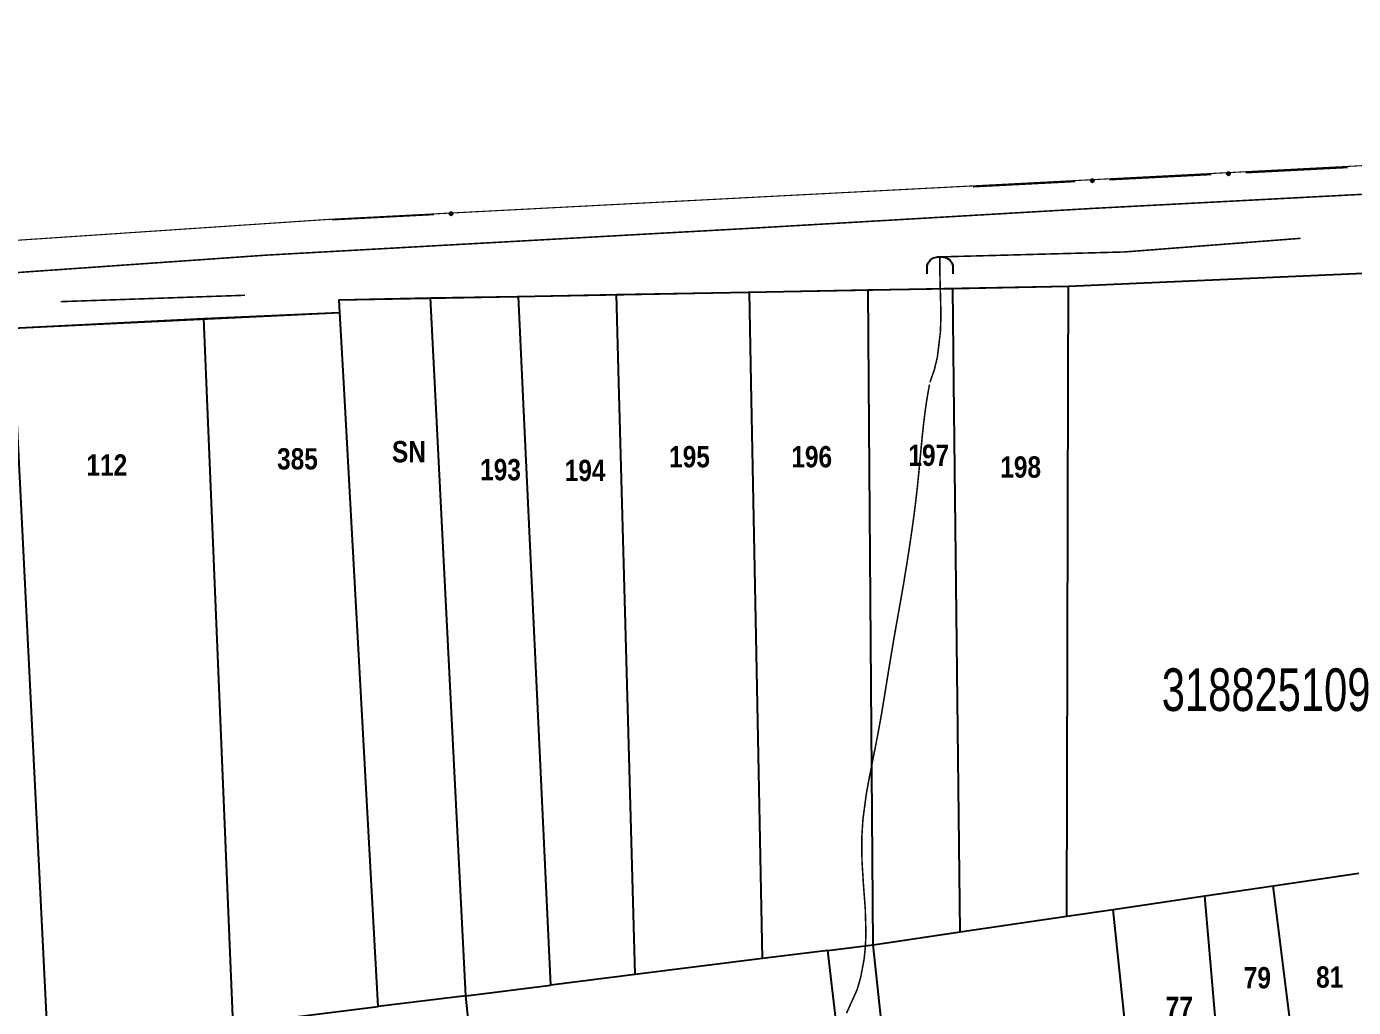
# Model space of a CAD drawing. Extents: x 203591 to 208218, y 4854879 to 4857795.
# Drawn here: x 204651.7 to 204807.3, y 4855949.7 to 4856064.8 of the extents above; entities that cross this region are included whole.
import ezdxf
from ezdxf.enums import TextEntityAlignment as Align

# ---------------------------------------------------------------- set-up
doc = ezdxf.new("R2010")
doc.units = 0
doc.header["$LTSCALE"] = 1.5
doc.header["$MEASUREMENT"] = 0
doc.linetypes.add('TRACO_05', pattern=[11, 7, -1, 0.5, -1, 0.5, -1])
for name, color, linetype in [('CD-MALHA-LOTES', 40, 'CONTINUOUS'), ('CD_TXT_QUADRA', 7, 'CONTINUOUS'), ('HD-CURSO-PERENE', 170, 'CONTINUOUS'), ('HD-VALAS-DRENOS', 170, 'CONTINUOUS'), ('LM-LIM-SETOR-FISCAL', 7, 'CONTINUOUS'), ('RU-QUADRAS', 210, 'CONTINUOUS'), ('SV-EIXO-ROD-ESTR', 7, 'CONTINUOUS'), ('SV-EST-MUNIC-PAV', 20, 'CONTINUOUS'), ('SV-PONTE-BUEIRO', 249, 'CONTINUOUS'), ('Th_NmrPorta', 7, 'CONTINUOUS')]:
    doc.layers.add(name, color=color, linetype=linetype)
doc.styles.add('ARIAL', font='ARIAL.TTF')
doc.styles.get("Standard").update_dxf_attribs({"font": 'swisscbo.ttf'})
doc.linetypes.add('Limite', pattern='A,20,-3,[130,ltypeshp.shx,S=6.35,R=0,X=0,Y=0],-3,20', length=46)

# ---------------------------------------------------------------- blocks, each defined once
blk = doc.blocks.new('COD119', base_point=(204758.78, 4856037.73))
at = {"layer": 'SV-PONTE-BUEIRO'}
blk.add_lwpolyline([(204757.27, 4856035.73), (204757.27, 4856036.563333), (204757.27, 4856036.688333), (204757.395833, 4856037.021667), (204757.6475, 4856037.396667), (204758.025, 4856037.605), (204758.528333, 4856037.73), (204759.031667, 4856037.73), (204759.535, 4856037.605), (204759.9125, 4856037.396667), (204760.164167, 4856037.021667), (204760.29, 4856036.688333), (204760.29, 4856036.563333), (204760.29, 4856035.73)], dxfattribs=at)

msp = doc.modelspace()

# ---------------------------------------------------------------- linework, layer by layer
at = {"layer": 'CD-MALHA-LOTES', "linetype": 'Continuous', "flags": 128}
for points in [[(204773.85, 4856034.29), (204811.13, 4856035.93), (204812.98, 4856034.23), (204817.29, 4856034.54), (204818.82, 4856036.49), (204820.96, 4856036.82)], [(204720.82, 4856033.31), (204736.44, 4856033.6)], [(204736.44, 4856033.6), (204750.34, 4856033.86)], [(204736.64, 4856023), (204736.44, 4856033.6)], [(204750.34, 4856033.86), (204760.27, 4856034.04)], [(204750.42, 4856023), (204750.34, 4856033.86)], [(204760.27, 4856034.04), (204773.85, 4856034.29)], [(204760.4, 4856023), (204760.27, 4856034.04)], [(204773.82, 4856023), (204773.85, 4856034.29)], [(204688.33, 4856032.71), (204699.04, 4856032.91)], [(204688.4, 4856031.22), (204688.33, 4856032.71)], [(204699.04, 4856032.91), (204709.34, 4856033.1)], [(204699.54, 4856023), (204699.04, 4856032.91)], [(204709.34, 4856033.1), (204720.82, 4856033.31)], [(204709.81, 4856023), (204709.34, 4856033.1)], [(204721.1, 4856023), (204720.82, 4856033.31)], [(204650.01, 4856029.37), (204672.44, 4856030.52)], [(204672.44, 4856030.52), (204688.4, 4856031.22)], [(204672.75, 4856023), (204672.44, 4856030.52)], [(204688.85, 4856023), (204688.4, 4856031.22)], [(204654.19, 4855944.94), (204650.33, 4856023)], [(204675.88, 4855947.65), (204672.75, 4856023)], [(204692.88, 4855949.78), (204688.85, 4856023)], [(204703.18, 4855951.06), (204699.54, 4856023)], [(204713.13, 4855952.31), (204709.81, 4856023)], [(204723.02, 4855953.54), (204721.1, 4856023)], [(204737.94, 4855955.41), (204736.64, 4856023)], [(204750.94, 4855957.03), (204750.42, 4856023)], [(204761.14, 4855958.54), (204760.4, 4856023)], [(204773.63, 4855960.383928), (204773.82, 4856023)], [(204797.83, 4855963.96), (204807.9, 4855965.44)], [(204789.84, 4855962.78), (204797.83, 4855963.96)], [(204801.72, 4855933.02), (204797.83, 4855963.96)], [(204779.08, 4855961.19), (204789.84, 4855962.78)], [(204792.49, 4855931.81), (204789.84, 4855962.78)], [(204761.14, 4855958.54), (204773.63, 4855960.383928)], [(204773.63, 4855960.383928), (204779.08, 4855961.19)], [(204782.28, 4855930.47), (204779.08, 4855961.19)], [(204750.94, 4855957.03), (204761.14, 4855958.54)], [(204745.62, 4855956.37), (204737.94, 4855955.41)], [(204745.62, 4855956.37), (204750.94, 4855957.03)], [(204746.61, 4855948.01), (204745.62, 4855956.37)], [(204754.17, 4855926.77), (204750.94, 4855957.03)], [(204737.94, 4855955.41), (204723.02, 4855953.54)], [(204723.02, 4855953.54), (204713.13, 4855952.31)], [(204703.18, 4855951.06), (204692.88, 4855949.78)], [(204703.18, 4855951.06), (204713.13, 4855952.31)], [(204707.08, 4855913.31), (204703.18, 4855951.06)], [(204676.93, 4855947.78), (204692.88, 4855949.78)]]:
    msp.add_lwpolyline(points, dxfattribs=at)
at = {"layer": 'HD-CURSO-PERENE', "const_width": 0.18, "flags": 128}
for points in [[(204757.59, 4856023.01), (204758.099134, 4856024.457733), (204758.457665, 4856025.920909), (204758.817948, 4856028.883581), (204758.867627, 4856030.414657), (204758.860262, 4856031.914689), (204758.821662, 4856033.417597), (204758.752275, 4856035.932123), (204758.75, 4856037.64)], [(204747.82, 4855949.02), (204749.05029, 4855951.757609), (204749.471748, 4855953.208333), (204749.874019, 4855955.344207), (204750.026129, 4855956.839583), (204750.089281, 4855958.340657), (204750.010982, 4855961.218004), (204749.786445, 4855964.209364), (204749.631671, 4855966.780676), (204749.596856, 4855968.282953), (204749.614892, 4855969.784177), (204749.73, 4855971.7), (204750.124516, 4855974.672866), (204750.389066, 4855976.151086), (204750.851895, 4855978.512214), (204751.433322, 4855981.45469), (204751.806137, 4855983.495852), (204752.058399, 4855984.974508), (204752.301592, 4855986.454918), (204752.718555, 4855989.041062), (204752.959311, 4855990.521623), (204753.36, 4855992.91), (204753.882612, 4855995.864115), (204754.146538, 4855997.340753), (204754.48, 4855999.25), (204754.964125, 4856002.210583), (204755.191737, 4856003.693298), (204755.514379, 4856005.904895), (204755.717755, 4856007.39131), (204755.907454, 4856008.879355), (204756.12, 4856010.73), (204756.411493, 4856013.715145), (204756.549568, 4856015.208856), (204756.694175, 4856016.70243), (204756.860721, 4856018.252464), (204757.04627, 4856019.741867), (204757.265869, 4856021.225982), (204757.54, 4856022.76)]]:
    msp.add_lwpolyline(points, dxfattribs=at)
at = {"layer": 'HD-VALAS-DRENOS', "linetype": 'TRACO_05', "const_width": 0.18, "flags": 128}
for points in [[(204801.06, 4856039.91), (204780.41, 4856038.31), (204758.78, 4856037.73)], [(204655.65, 4856032.48), (204677.29, 4856033.23)]]:
    msp.add_lwpolyline(points, dxfattribs=at)
at = {"layer": 'LM-LIM-SETOR-FISCAL', "linetype": 'Limite', "ltscale": 0.1, "const_width": 0.13, "flags": 128}
msp.add_lwpolyline([(205796.415, 4856248.315), (205682.51, 4856182.65), (205659.3, 4856170.51), (205621.44, 4856158.01), (205507.35, 4856123.37), (205407.36, 4856092.31), (205394.74, 4856089.5), (205362.25, 4856082.61), (205354.69, 4856080.34), (205337.55, 4856076.77), (205289.87, 4856073.56), (205229.36, 4856070.3), (205219.27, 4856069.56), (205147.92, 4856065.7), (205113.32, 4856064.4), (205090.92, 4856063.16), (205009.9, 4856058.92), (204851.88, 4856050.7), (204687.08, 4856042.13), (204637.14, 4856038.78), (204603.03, 4856036.66), (204553.89, 4856035.32), (204520.66, 4856035.13), (204502.57, 4856037.61), (204484.57, 4856041.23), (204412.67, 4856060.75), (204330.68, 4856083.79), (204299.16, 4856093.11), (204270.41, 4856101.78), (204253.26, 4856107.22), (204244.69, 4856110.17), (204218.41, 4856111.79), (204202.69, 4856112.17), (204189.55, 4856111.98), (204142.89, 4856109.12), (204035.38, 4856102.27), (203993.42, 4856098.93), (203985.94, 4856098.57), (203969, 4856097.51), (203907.01, 4856092.75), (203828.45, 4856087.6), (203806.83, 4856085.89), (203745.43, 4856081.58), (203724.99, 4856080.15), (203677.22, 4856076.56), (203633.71, 4856071.22), (203591.04, 4856063.51), (203660.37, 4856023.03), (203705.27, 4855996.41), (203743.77, 4855973.31), (203818.31, 4855928.72), (203887.09, 4855887.86), (203952.66, 4855848.85), (204025, 4855805.96), (204088.2, 4855766.95), (204107.49, 4855755.62), (204177.8, 4855715.26), (204283.05, 4855651.55), (204316.3, 4855629.3), (204344.05, 4855608.74), (204359.413431, 4855596.133587), (204366.73, 4855590.13), (204395.58, 4855561.78), (204414.87, 4855540.12), (204436.53, 4855514.57), (204458.95, 4855485.04), (204486.36, 4855444.86), (204505.82, 4855416.26), (204534.16, 4855377.59), (204568.85, 4855328.27), (204604.98, 4855276.24), (204637.1, 4855229.79), (204661.77, 4855193.9), (204679.77, 4855167.91), (204703.32, 4855133.45), (204736.81, 4855084.64), (204752.67, 4855062.31), (204783.23, 4855019.37), (204803.12, 4854991.18), (204834.249649, 4854948.199642), (204845.64, 4854959.83), (204876.75, 4854964.71), (204914.35, 4854970.84), (204996.87, 4854983.31), (205090.66, 4854997.71), (205105.98, 4854999.94), (205187.94, 4855012.05), (205245.94, 4855021.11), (205272.68, 4855025.85), (205289.82, 4855028.52), (205353.63, 4855038.1), (205379.87, 4855044.32), (205380.17, 4855053.59), (205399.55, 4855054.95), (205426.54, 4855056.03), (205437.99, 4855056.62), (205499.63, 4855060.67), (205539.31, 4855063.19), (205567.09, 4855064.98), (205582.41, 4855066.09), (205635.91, 4855070), (205692.95, 4855073.42), (205739.37, 4855076.32), (205755.85, 4855076.88), (205779.09, 4855078.91), (205796.39, 4855080.33), (205832.27, 4855082.2), (205855.36, 4855083.58), (205884.96, 4855084.97), (205904.85, 4855085.43), (205945.85, 4855088.06), (205975.45, 4855089.94), (205990.04, 4855090.61), (206010.45, 4855091.62), (206021.42, 4855091.93), (206022.38, 4855094.63), (206023.19, 4855099.07), (206023.73, 4855105.32), (206023.73, 4855114.57), (206023.61, 4855122.77), (206023.73, 4855128.91), (206023.31, 4855148.74), (206059.09, 4855155.08), (206090.43, 4855139.24), (206138.56, 4855111.07), (206178.75, 4855088.19), (206206.79, 4855072.52), (206222.46, 4855062.86), (206230.38, 4855057.64), (206237.19, 4855052.51), (206245.02, 4855046.96), (206277.61, 4855028.92), (206315.11, 4855009.06), (206322.43, 4855004.94), (206334.61, 4854998.15), (206344.05, 4854991.94), (206370.01, 4854978.16), (206377.13, 4854974.52), (206383.62, 4854970.88), (206391.86, 4854965.97), (206400.96, 4854960.99), (206409.67, 4854956.24), (206418.06, 4854951.81), (206428.03, 4854946.58), (206436.74, 4854941.99), (206446.39, 4854936.45), (206454.94, 4854931.86), (206463.33, 4854927.27), (206473.94, 4854921.41), (206483.44, 4854916.66), (206493.49, 4854911.28), (206502.2, 4854906.53), (206509.16, 4854902.73), (206517.55, 4854899.17), (206528.48, 4854896), (206549.69, 4854889.67), (206564.41, 4854883.97), (206567.2, 4854879.08), (206570.83, 4854883.26), (206576.05, 4854891.17), (206582.86, 4854902.57), (206588.24, 4854910.17), (206594.1, 4854919.67), (206601.38, 4854929.09), (206611.99, 4854937.95), (206625.76, 4854949.98), (206640.32, 4854965.18), (206646.34, 4854973.73), (206650.93, 4854980.7), (206656.31, 4854989.4), (206659.8, 4854993.84), (206666.37, 4855000.56), (206674.91, 4855008.32), (206682.51, 4855016.24), (206687.1, 4855021.3), (206689.8, 4855026.21), (206695.97, 4855035.87), (206702.46, 4855046.95), (206709.74, 4855060.01), (206715.44, 4855068.88), (206721.77, 4855075.21), (206727.79, 4855082.65), (206732.22, 4855088.66), (206736.5, 4855097.05), (206739.58, 4855106.79), (206740.85, 4855116.29), (206741.17, 4855125.63), (206741.64, 4855134.02), (206741.17, 4855142.09), (206742.12, 4855150.72), (206742.75, 4855160.06), (206742.43, 4855173.36), (206743.07, 4855183.81), (206745.76, 4855192.36), (206748.45, 4855197.74), (206758.11, 4855205.5), (206768.24, 4855208.82), (206775.2, 4855210.56), (206778.84, 4855212.3), (206783.44, 4855216.26), (206786.6, 4855221.64), (206789.29, 4855225.29), (206792.14, 4855229.4), (206795.63, 4855232.73), (206801.01, 4855234.47), (206808.45, 4855236.21), (206816.52, 4855237.63), (206822.22, 4855240.17), (206827.6, 4855242.54), (206831.4, 4855244.28), (206836.63, 4855244.44), (206839.95, 4855243.97), (206842.19, 4855243.65), (206845.62, 4855240.46), (206849.62, 4855235.99), (206854.58, 4855232.12), (206859.64, 4855229.78), (206864.76, 4855227.39), (206870.2, 4855225.04), (206874.73, 4855222.3), (206878.92, 4855219.29), (206882.98, 4855215.83), (206887.98, 4855212.7), (206893.95, 4855209.85), (206900.29, 4855207.85), (206907.15, 4855206.19), (206913.73, 4855205.04), (206920.81, 4855203.6), (206927.56, 4855201.94), (206933.6, 4855200.48), (206939.89, 4855199.17), (206945.67, 4855197.5), (206951.88, 4855196.77), (206955.646692, 4855197.169441), (206957.306662, 4855197.34315), (206961.862616, 4855199.664984), (206966.527907, 4855198.429918), (206972.051755, 4855197.762708), (206977.408644, 4855196.392723), (206983.226231, 4855195.866614), (206988.517313, 4855195.575902), (206994.381656, 4855194.986132), (206999.439545, 4855194.39722), (207005.614593, 4855193.621657), (207012.363297, 4855193.601324), (207017.572169, 4855195.36525), (207023.03395, 4855199.405412), (207027.732957, 4855202.047994), (207032.274552, 4855204.906141), (207036.833943, 4855207.976499), (207041.709791, 4855210.664404), (207047.645836, 4855212.460922), (207053.627362, 4855214.050921), (207060.025663, 4855216.416757), (207065.622577, 4855219.182648), (207071.297192, 4855222.28006), (207076.000549, 4855226.442043), (207079.81713, 4855231.025691), (207081.103271, 4855236.760794), (207082.59759, 4855241.307754), (207088.023389, 4855243.939561), (207090.578395, 4855249.590665), (207089.808985, 4855256.17649), (207088.296416, 4855261.394437), (207091.682817, 4855264.782116), (207096.437455, 4855266.14688), (207101.10609, 4855269.633922), (207105.023599, 4855274.180832), (207109.741577, 4855275.556417), (207115.560457, 4855275.105675), (207120.834136, 4855274.222138), (207125.843848, 4855273.366924), (207131.736831, 4855271.630579), (207137.125757, 4855270.101991), (207140.28442, 4855270.079902), (207149.515925, 4855272.920652), (207159.750695, 4855279.150512), (207168.205506, 4855287.160332), (207178.440276, 4855293.835183), (207190.455007, 4855299.175063), (207198.909818, 4855306.294903), (207210.479558, 4855312.524764), (207226.054209, 4855320.312089), (207238.95892, 4855331.88183), (207248.7487, 4855350.571411), (207250.973651, 4855379.940753), (207256.758521, 4855404.860194), (207263.433371, 4855423.994765), (207271.888182, 4855446.689256), (207282.567942, 4855472.943668), (207294.805168, 4855494.970674), (207326.84445, 4855524.340016), (207365.558582, 4855558.159258), (207387.072345, 4855586.866424), (207407.157013, 4855615.155159), (207422.962295, 4855638.924947), (207434.532036, 4855666.069339), (207438.091956, 4855689.65381), (207436.311996, 4855734.152813), (207437.646966, 4855776.64936), (207435.867006, 4855804.683732), (207437.201976, 4855838.502973), (207442.986846, 4855862.087445), (207450.106687, 4855888.786846), (207460.341457, 4855908.811397), (207484.893222, 4855935.842551), (207514.888754, 4855951.474025), (207555.868566, 4855955.698748), (207618.394465, 4855944.291996), (207657.684388, 4855935.842551), (207679.230475, 4855930.772883), (207701.081061, 4855927.500978), (207727.335472, 4855933.285849), (207757.594794, 4855943.075629), (207797.198906, 4855948.41551), (207840.362939, 4855943.520619), (207880.857031, 4855931.060899), (207908.46854, 4855922.081144), (207928.081857, 4855916.750273), (207978.978222, 4855907.32502), (207988.919986, 4855905.773418), (208022.363859, 4855902.136547), (208058.853041, 4855901.246567), (208090.002343, 4855903.026527), (208114.955167, 4855908.683361), (208130.682304, 4855913.813432), (208161.847626, 4855928.407512), (208188.891822, 4855948.61949), (208218.286591, 4855981.057933), (208187.445907, 4855991.449903), (208165.321069, 4856010.222493), (208159.224361, 4856022.94), (208156.58974, 4856039.12589), (208148.685879, 4856065.472094), (208141.72335, 4856085.385589), (208131.121743, 4856100.600365), (208114.978287, 4856123.563692), (208106.091421, 4856139.449948), (208093.205298, 4856162.116022), (208084.73682, 4856199.326829), (208076.797221, 4856229.27502), (208073.616124, 4856257.1496), (208067.838157, 4856284.431712), (208065.021572, 4856320.096316), (208063.518292, 4856367.226456), (208062.416051, 4856397.165935), (208051.054374, 4856419.94066), (208041.168955, 4856425.250761), (208034.147983, 4856457.455812), (208021.67975, 4856492.348298), (208031.159526, 4856541.689942), (208020.976111, 4856586.808408), (208019.467809, 4856600.268866), (208028.327718, 4856624.553543), (208027.926294, 4856671.90573), (208026.162133, 4856750.628679), (208030.440265, 4856795.701991), (208034.406877, 4856848.418794), (208036.125381, 4856871.257936), (208022.299519, 4856927.922659), (208010.560024, 4856953.886397), (208008.303255, 4856989.771934), (207999.795743, 4857038.357717), (207992.204293, 4857055.360826), (207973.187812, 4857100.767903), (207964.482023, 4857136.653753), (207955.32649, 4857174.790688), (207947.06, 4857205.66), (207936.24, 4857242.09), (207927.67, 4857273.58), (207918.98, 4857320.37), (207891.61, 4857379.79), (207864.78, 4857442.58), (207832.53, 4857508.13), (207814.62, 4857556.12), (207809.96, 4857575.68), (207785.03, 4857617.04), (207772.89, 4857638.07), (207748.63, 4857685.56), (207726.14, 4857726.05), (207670.54, 4857791.94), (207637.716929, 4857752.579866), (207327.499503, 4857249.046871), (207320.676618, 4857251.493261), (207314.080136, 4857253.877844), (207301.63279, 4857226.347664), (207278.712679, 4857178.433894), (207276.5774, 4857174.787641), (207262.892453, 4857152.57806), (207252.462304, 4857134.399802), (207240.885989, 4857115.917861), (207229.906692, 4857098.269253), (207214.91377, 4857077.033986), (207202.397592, 4857060.643753), (207187.795384, 4857042.763498), (207183.851205, 4857038.068132), (207172.84771, 4857025.964287), (207149.87276, 4857002.228535), (207122.979462, 4856978.24558), (207115.279823, 4856971.792429), (207096.554824, 4856956.721089), (207093.179038, 4856954.256239), (207063.969674, 4856931.265115), (207039.009706, 4856911.05036), (207002.55255, 4856880.952023), (206995.622513, 4856875.427191), (206955.697742, 4856843.197587), (206925.76, 4856819.17), (206889.95, 4856790.29), (206863.87, 4856769.12), (206847.05, 4856755.62), (206812.934473, 4856729.478313), (206791.2, 4856713), (206771.48, 4856697.98), (206751.62, 4856684.07), (206724.81, 4856665.42), (206695.34, 4856644.45), (206670.42, 4856628.03), (206663.08, 4856623.07), (206633.21, 4856602.21), (206600.85, 4856580.16), (206591.4, 4856573.83), (206573.31, 4856561.53), (206563.13, 4856555.38), (206553.22, 4856549.54), (206544.9, 4856545.03), (206536.19, 4856541.04), (206524.84, 4856536.19), (206513.22, 4856531.58), (206498.3, 4856526.31), (206481.81, 4856521.39), (206460.98, 4856515.61), (206436.55, 4856509.25), (206404.85, 4856501.32), (206376.503498, 4856494.172169), (206338.854515, 4856484.264542), (206332.61, 4856481.61), (206321.41, 4856478.45), (206309.98, 4856474.91), (206297.27, 4856470.73), (206283.09, 4856465.93), (206265.98, 4856460.4), (206237.37, 4856450.17), (206227.79, 4856446.64), (206207.64, 4856438.98), (206187.88, 4856431.02), (206170.1, 4856423.58), (206145.59, 4856412.49), (206123.09, 4856402.3), (206095.56, 4856389.84), (206084.72388, 4856385.188271), (206064.4, 4856375.95), (206043.92, 4856366.69), (206002.95, 4856348.23), (205973.98, 4856334.81), (205918.83, 4856309.59), (205889.94, 4856296.39), (205871.28, 4856287.81), (205863.09, 4856283.51), (205834.67, 4856269.04), (205796.415, 4856248.315)], dxfattribs=at)
at = {"layer": 'RU-QUADRAS', "color": 6, "linetype": 'Continuous'}
msp.add_lwpolyline([(204650.01, 4856029.37), (204688.4, 4856031.22), (204688.33, 4856032.71), (204773.85, 4856034.29), (204811.13, 4856035.93), (204812.98, 4856034.23), (204817.29, 4856034.54), (204818.82, 4856036.49), (204820.96, 4856036.82, -0.0114085851), (204875.31, 4856040.7), (204879.12, 4856038.42), (204918.32, 4855949.55), (204842.53, 4855938.38), (204731.14, 4855923.75), (204746.25, 4855945.01), (204746.61, 4855948.01), (204723.59, 4855915.31), (204643.62, 4855905.6)], format="xyb", dxfattribs=at)
at = {"layer": 'SV-EIXO-ROD-ESTR', "const_width": 0.18, "flags": 128}
for points in [[(204778.620953, 4856046.779974), (204790.60509, 4856047.396776)], [(204794.599803, 4856047.602377), (204806.583941, 4856048.219179)], [(204762.642103, 4856045.957571), (204774.62624, 4856046.574373)], [(204687.453632, 4856042.087759), (204699.437769, 4856042.704562)]]:
    msp.add_lwpolyline(points, dxfattribs=at)
at = {"layer": 'SV-EIXO-ROD-ESTR', "flags": 128}
for points in [[(204792.453298, 4856047.602126), (204792.48554, 4856047.638902), (204792.520771, 4856047.663916), (204792.55616, 4856047.676321), (204792.590291, 4856047.679129), (204792.625532, 4856047.678069), (204792.660827, 4856047.669162), (204792.69781, 4856047.650598), (204792.734928, 4856047.618514), (204792.75818, 4856047.580739), (204792.772199, 4856047.546694), (204792.777176, 4856047.511273), (204792.775573, 4856047.477056), (204792.765107, 4856047.4407), (204792.745929, 4856047.403405), (204792.712764, 4856047.366862), (204792.678056, 4856047.342576), (204792.643511, 4856047.331475), (204792.607869, 4856047.326697), (204792.571904, 4856047.32821), (204792.537309, 4856047.337154), (204792.499793, 4856047.356531), (204792.464159, 4856047.389744), (204792.439541, 4856047.424084), (204792.427959, 4856047.458464), (204792.424045, 4856047.493659), (204792.424678, 4856047.529018), (204792.432155, 4856047.56487), (204792.453298, 4856047.602126)], [(204776.474448, 4856046.779723), (204776.50669, 4856046.816499), (204776.541921, 4856046.841513), (204776.57731, 4856046.853919), (204776.611441, 4856046.856727), (204776.646682, 4856046.855667), (204776.681976, 4856046.846759), (204776.71896, 4856046.828195), (204776.756078, 4856046.796111), (204776.77933, 4856046.758336), (204776.793349, 4856046.724292), (204776.798326, 4856046.688871), (204776.796722, 4856046.654653), (204776.786257, 4856046.618297), (204776.767079, 4856046.581002), (204776.733913, 4856046.544459), (204776.699206, 4856046.520173), (204776.664661, 4856046.509073), (204776.629019, 4856046.504294), (204776.593054, 4856046.505808), (204776.558458, 4856046.514751), (204776.520943, 4856046.534129), (204776.485309, 4856046.567341), (204776.460691, 4856046.601681), (204776.449109, 4856046.636061), (204776.445194, 4856046.671256), (204776.445828, 4856046.706616), (204776.453305, 4856046.742467), (204776.474448, 4856046.779723)], [(204701.285977, 4856042.909912), (204701.318219, 4856042.946688), (204701.35345, 4856042.971702), (204701.388839, 4856042.984107), (204701.42297, 4856042.986915), (204701.458211, 4856042.985855), (204701.493505, 4856042.976948), (204701.530488, 4856042.958384), (204701.567607, 4856042.926299), (204701.590859, 4856042.888525), (204701.604877, 4856042.85448), (204701.609855, 4856042.819059), (204701.608251, 4856042.784842), (204701.597786, 4856042.748486), (204701.578608, 4856042.711191), (204701.545442, 4856042.674648), (204701.510735, 4856042.650362), (204701.47619, 4856042.639261), (204701.440548, 4856042.634483), (204701.404583, 4856042.635996), (204701.369987, 4856042.64494), (204701.332472, 4856042.664317), (204701.296838, 4856042.697529), (204701.27222, 4856042.73187), (204701.260638, 4856042.76625), (204701.256723, 4856042.801445), (204701.257357, 4856042.836804), (204701.264834, 4856042.872656), (204701.285977, 4856042.909912)]]:
    msp.add_lwpolyline(points, close=True, dxfattribs=at)
for points in [[(204792.424045, 4856047.493659), (204792.772199, 4856047.546694)], [(204792.424678, 4856047.529018), (204792.75818, 4856047.580739)], [(204792.427959, 4856047.458464), (204792.777176, 4856047.511273)], [(204792.428087, 4856047.512627), (204792.76013, 4856047.565242)], [(204792.428618, 4856047.475764), (204792.773066, 4856047.526284)], [(204792.432155, 4856047.56487), (204792.734928, 4856047.618514)], [(204792.433147, 4856047.547046), (204792.741954, 4856047.599831)], [(204792.437255, 4856047.440684), (204792.773386, 4856047.493509)], [(204792.439541, 4856047.424084), (204792.775573, 4856047.477056)], [(204792.443659, 4856047.581745), (204792.712946, 4856047.632496)], [(204792.453298, 4856047.602126), (204792.69781, 4856047.650598)], [(204792.471675, 4856047.621444), (204792.671954, 4856047.659079)], [(204792.48554, 4856047.638902), (204792.660827, 4856047.669162)], [(204792.505562, 4856047.653248), (204792.634389, 4856047.672175)], [(204792.520771, 4856047.663916), (204792.625532, 4856047.678069)], [(204776.445194, 4856046.671256), (204776.793349, 4856046.724292)], [(204776.445828, 4856046.706616), (204776.77933, 4856046.758336)], [(204776.449109, 4856046.636061), (204776.798326, 4856046.688871)], [(204776.449237, 4856046.690225), (204776.78128, 4856046.742839)], [(204776.449768, 4856046.653361), (204776.794215, 4856046.703881)], [(204776.453305, 4856046.742467), (204776.756078, 4856046.796111)], [(204776.454297, 4856046.724643), (204776.763103, 4856046.777428)], [(204776.458405, 4856046.618281), (204776.794536, 4856046.671106)], [(204776.460691, 4856046.601681), (204776.796722, 4856046.654653)], [(204776.464808, 4856046.759343), (204776.734096, 4856046.810093)], [(204776.474448, 4856046.779723), (204776.71896, 4856046.828195)], [(204776.475219, 4856046.583622), (204776.78682, 4856046.635184)], [(204776.485309, 4856046.567341), (204776.786257, 4856046.618297)], [(204776.492824, 4856046.799042), (204776.693104, 4856046.836676)], [(204776.50669, 4856046.816499), (204776.681976, 4856046.846759)], [(204776.506882, 4856046.55246), (204776.773654, 4856046.598982)], [(204776.520943, 4856046.534129), (204776.767079, 4856046.581002)], [(204776.526712, 4856046.830845), (204776.655539, 4856046.849773)], [(204776.541921, 4856046.841513), (204776.646682, 4856046.855667)], [(204776.545078, 4856046.527099), (204776.742772, 4856046.561868)], [(204776.558458, 4856046.514751), (204776.733913, 4856046.544459)], [(204776.580058, 4856046.511137), (204776.710177, 4856046.531497)], [(204776.593054, 4856046.505808), (204776.699206, 4856046.520173)], [(204792.454069, 4856047.406025), (204792.765671, 4856047.457587)], [(204792.464159, 4856047.389744), (204792.765107, 4856047.4407)], [(204792.485732, 4856047.374863), (204792.752504, 4856047.421385)], [(204792.499793, 4856047.356531), (204792.745929, 4856047.403405)], [(204792.523928, 4856047.349502), (204792.721623, 4856047.384271)], [(204792.537309, 4856047.337154), (204792.712764, 4856047.366862)], [(204792.558908, 4856047.33354), (204792.689028, 4856047.3539)], [(204792.571904, 4856047.32821), (204792.678056, 4856047.342576)], [(204701.256723, 4856042.801445), (204701.604877, 4856042.85448)], [(204701.257357, 4856042.836804), (204701.590859, 4856042.888525)], [(204701.260638, 4856042.76625), (204701.609855, 4856042.819059)], [(204701.260766, 4856042.820413), (204701.592809, 4856042.873028)], [(204701.261297, 4856042.78355), (204701.605744, 4856042.83407)], [(204701.264834, 4856042.872656), (204701.567607, 4856042.926299)], [(204701.265826, 4856042.854832), (204701.574632, 4856042.907617)], [(204701.269934, 4856042.74847), (204701.606065, 4856042.801294)], [(204701.276337, 4856042.889531), (204701.545625, 4856042.940282)], [(204701.285977, 4856042.909912), (204701.530488, 4856042.958384)], [(204701.304353, 4856042.92923), (204701.504633, 4856042.966865)], [(204701.318219, 4856042.946688), (204701.493505, 4856042.976948)], [(204701.338241, 4856042.961034), (204701.467068, 4856042.979961)], [(204701.35345, 4856042.971702), (204701.458211, 4856042.985855)], [(204701.27222, 4856042.73187), (204701.608251, 4856042.784842)], [(204701.286748, 4856042.713811), (204701.598349, 4856042.765373)], [(204701.296838, 4856042.697529), (204701.597786, 4856042.748486)], [(204701.318411, 4856042.682648), (204701.585183, 4856042.729171)], [(204701.332472, 4856042.664317), (204701.578608, 4856042.711191)], [(204701.356607, 4856042.657288), (204701.554301, 4856042.692057)], [(204701.369987, 4856042.64494), (204701.545442, 4856042.674648)], [(204701.391587, 4856042.641326), (204701.521706, 4856042.661686)], [(204701.404583, 4856042.635996), (204701.510735, 4856042.650362)]]:
    msp.add_lwpolyline(points, dxfattribs=at)
at = {"layer": 'SV-EST-MUNIC-PAV', "linetype": 'Continuous', "const_width": 0.18, "flags": 128}
msp.add_lwpolyline([(205074.12, 4856058.87), (204955.61, 4856052.3), (204879.33, 4856048.79), (204865.79, 4856048.08), (204820.18, 4856045.69), (204776.72, 4856043.42), (204735.92, 4856041.05), (204693.15, 4856038.68), (204679.84, 4856037.94), (204650.23, 4856035.87), (204637.12, 4856035.02)], dxfattribs=at)

# ---------------------------------------------------------------- block references
at = {"layer": 'SV-PONTE-BUEIRO'}
msp.add_blockref('COD119', (204758.78, 4856037.73, 9.5), dxfattribs=at)

# ---------------------------------------------------------------- texts
at = {"layer": 'CD_TXT_QUADRA', "style": 'ARIAL', "width": 0.7}
msp.add_text('318825109', height=5, dxfattribs=at).set_placement((204784.78, 4855984.46))
at = {"layer": 'Th_NmrPorta', "color": 1}
for s, p in [('385', (204681.038675, 4856014.040115)), ('SN', (204694.508675, 4856014.880115)), ('195', (204727.008675, 4856014.290115)), ('196', (204741.338675, 4856014.290115)), ('197', (204755.068675, 4856014.460115)), ('112', (204658.683917, 4856013.314661)), ('193', (204704.848675, 4856012.770115)), ('194', (204714.768675, 4856012.680115)), ('198', (204765.842445, 4856013.081255)), ('79', (204794.395142, 4855953.168822)), ('81', (204802.875142, 4855953.248822)), ('77', (204785.245142, 4855949.688822))]:
    msp.add_text(s, height=2.5, dxfattribs=at).set_placement(p, align=Align.MIDDLE_LEFT)

doc.saveas('drawing.dxf')
